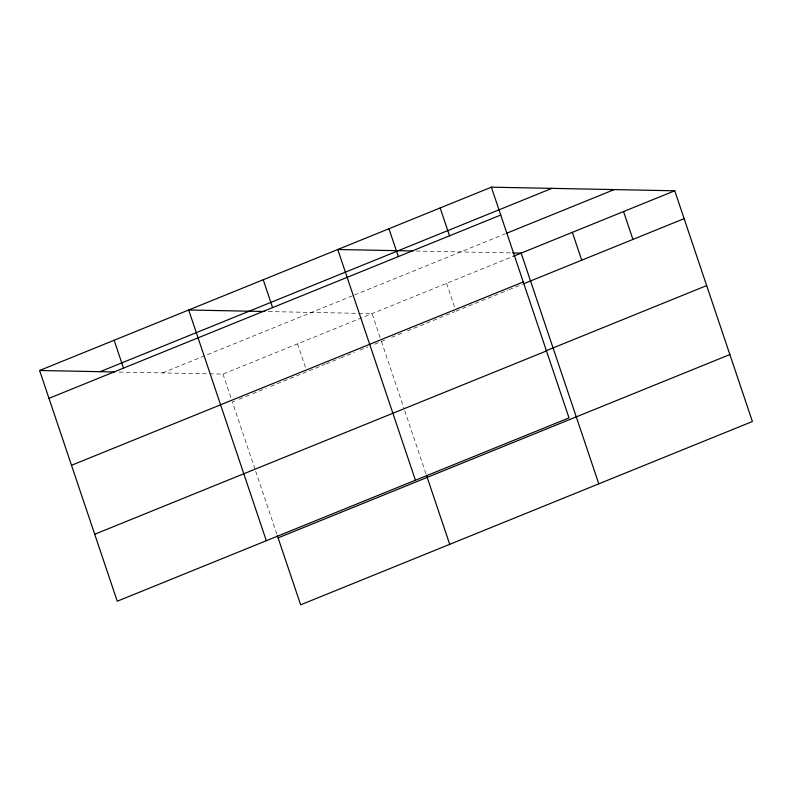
<?xml version="1.0" encoding="UTF-8"?>
<svg xmlns="http://www.w3.org/2000/svg" width="792" height="792" viewBox="0 0 792 792"><rect width="100%" height="100%" fill="white"/><g stroke="black" fill="none" stroke-linecap="round" stroke-linejoin="round"><path stroke-width="0.59" stroke-dasharray="3.96 2.97" d="M162.469 372.913L353.341 295.465M354.469 295L505.009 233.917M209.672 373.844L222.988 374.101L513.246 256.321M234.62 401.039L232.363 401.96L254.895 468.904M239.135 399.208L251.559 394.168M252.688 393.713L266.241 388.209M270.765 386.377L306.9 371.715M309.167 370.795L324.977 364.379M326.106 363.924L339.659 358.42M340.788 357.964L354.341 352.46M359.984 350.173L367.894 346.965M374.666 344.213L385.961 339.629M391.614 337.342L402.9 332.759M407.425 330.927L454.856 311.672M455.984 311.216L493.258 296.089M494.386 295.634L507.939 290.139M509.068 289.674L522.621 284.18M416.265 251.044L511.474 252.925M268.389 311.563L357.548 313.325M358.756 313.345L372.072 313.612L380.269 337.986M119.305 372.062L208.464 373.814M446.609 283.358L454.816 307.732M381.447 341.461L403.979 408.415M404.762 410.751L426.007 473.873M297.525 343.857L305.732 368.231M222.988 374.101L231.195 398.475M255.677 471.24L276.923 534.372"/><path stroke-width="1.19" d="M491.367 187.179L569.012 417.899L117.246 601.217L39.6 370.488L491.367 187.179L674.754 190.783L752.4 421.512L300.633 604.821L277.319 535.541M100.119 371.686L551.885 188.367M48.975 398.346L500.742 215.028M506.147 233.452L614.236 189.595M513.246 256.321L674.754 190.783M71.508 465.29L523.274 281.972M523.75 283.724L684.13 218.641M546.282 350.668L706.662 285.585M94.713 534.263L546.48 350.945M278.101 537.877L729.868 354.559M412.672 250.975L337.768 249.5L415.414 480.219M512.681 252.945L521.156 253.113L598.802 483.833M264.785 311.494L188.684 309.999L266.33 540.718M39.6 370.488L114.503 371.963M623.552 211.563L632.927 239.422M572.359 232.343L581.724 260.192M440.164 207.95L449.539 235.808M388.961 228.73L398.336 256.578M426.403 475.052L449.717 544.332M263.221 279.754L272.596 307.603M114.137 340.243L123.512 368.102"/></g></svg>
